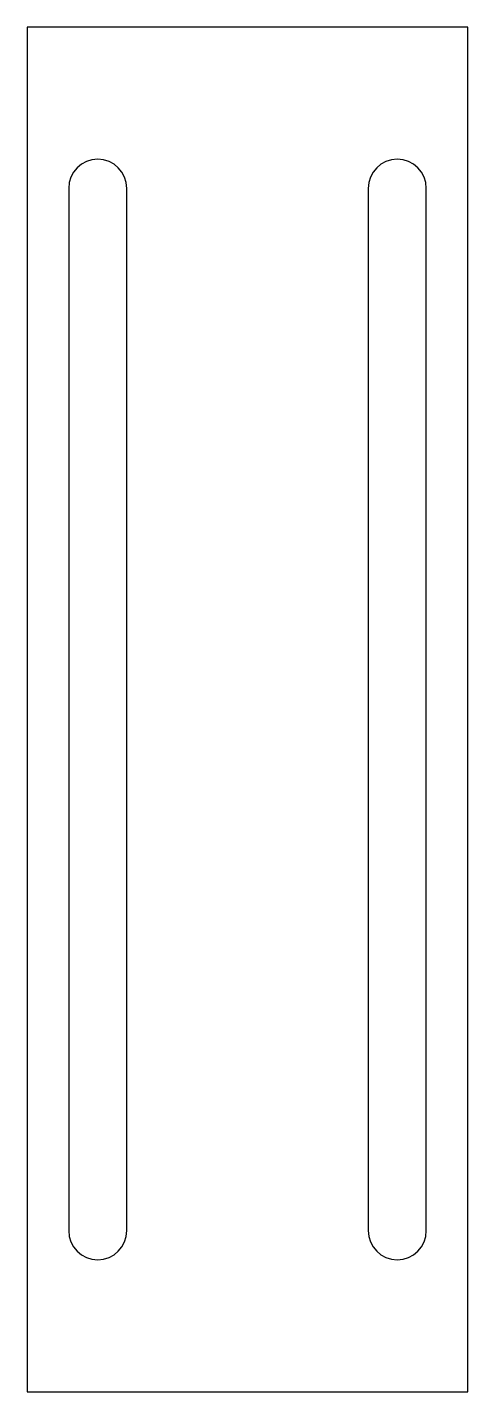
# Model space of a CAD drawing. Header units: millimetres. Extents: x 0 to 50, y 0 to 155.
import ezdxf

# ---------------------------------------------------------------- set-up
doc = ezdxf.new("R2010")
doc.units = ezdxf.units.MM
doc.layers.add('CUT_HOLES', color=7, linetype='Continuous')
doc.layers.add('CUT_OUTER', color=7, linetype='Continuous')

msp = doc.modelspace()

# ---------------------------------------------------------------- linework, layer by layer
at = {"layer": 'CUT_HOLES'}
for points in [[(11.3, 18.3), (11.3, 136.7, 1), (4.7, 136.7), (4.7, 18.3, 1)], [(45.3, 18.3), (45.3, 136.7, 1), (38.7, 136.7), (38.7, 18.3, 1)]]:
    msp.add_lwpolyline(points, format="xyb", close=True, dxfattribs=at)
at = {"layer": 'CUT_OUTER'}
msp.add_lwpolyline([(0, 0), (50, 0), (50, 155), (0, 155)], close=True, dxfattribs=at)

doc.saveas('drawing.dxf')
